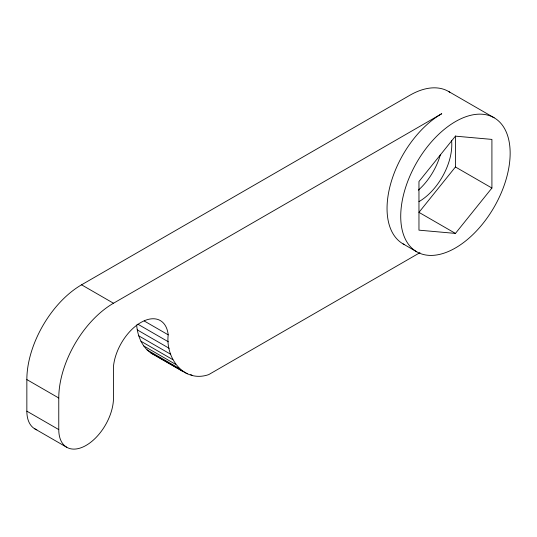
<?xml version="1.0" encoding="UTF-8"?>
<svg xmlns="http://www.w3.org/2000/svg" width="537" height="537" viewBox="0 0 537 537"><rect width="100%" height="100%" fill="white"/><g stroke="black" fill="none" stroke-linecap="round" stroke-linejoin="round"><path stroke-width="0.81" d="M455.436 135.955L455.436 166.98L418.961 212.357L455.436 233.414L491.912 188.037L491.912 139.405L455.436 136.15L418.961 181.519L418.961 230.158L455.436 233.414M36.845 429.808A38.691 22.339 -60 0 1 26.85 411.167L26.85 379.578A77.375 44.672 -60 0 1 81.564 284.811L409.845 95.277A77.375 44.672 -60 0 1 449.845 92.263M419.974 252.638L208.698 374.618C183.547 383.264 165.396 357.83 168.195 334.826A38.953 22.487 -60 0 0 140.835 322.509A38.953 22.487 -60 0 0 113.482 366.415L113.482 398.004A38.691 22.339 -60 0 1 86.121 445.388A38.691 22.339 -60 0 1 58.768 429.593L58.768 398.004A77.375 44.672 -60 0 1 113.482 303.237L441.756 113.703A77.375 44.672 -60 0 0 390.855 183.11A77.375 44.672 -60 0 0 404.435 244.624M136.64 324.992C137.62 336.927 143.104 349.856 154.622 355.011M448.529 91.444L494.127 117.771A77.375 44.672 -60 0 1 469.6 237.629A77.375 44.672 -60 0 1 402.589 198.938A77.375 44.672 -60 0 1 494.127 117.771M455.436 166.98L491.912 188.037M403.072 243.892L416.746 251.793M81.564 284.811L113.482 303.237M144.258 321.005L168.195 334.826M137.881 324.2L168.35 341.794M137.271 329.879L169.182 348.305M138.768 335.853L170.685 354.279M140.916 341.223L172.833 359.649M143.688 345.915L175.606 364.341M190.669 374.497L192.118 375.336M147.051 349.876L178.962 368.301M155.354 355.407L187.272 373.833M150.951 353.051L182.869 371.476M26.85 379.578L58.768 398.004M26.85 411.167L58.768 429.593M34.865 428.875L66.776 447.301M440.4 154.656A46.424 26.803 -60 0 1 418.336 190.165M451.597 140.761A46.424 26.803 -60 0 1 418.961 201.63"/></g></svg>
